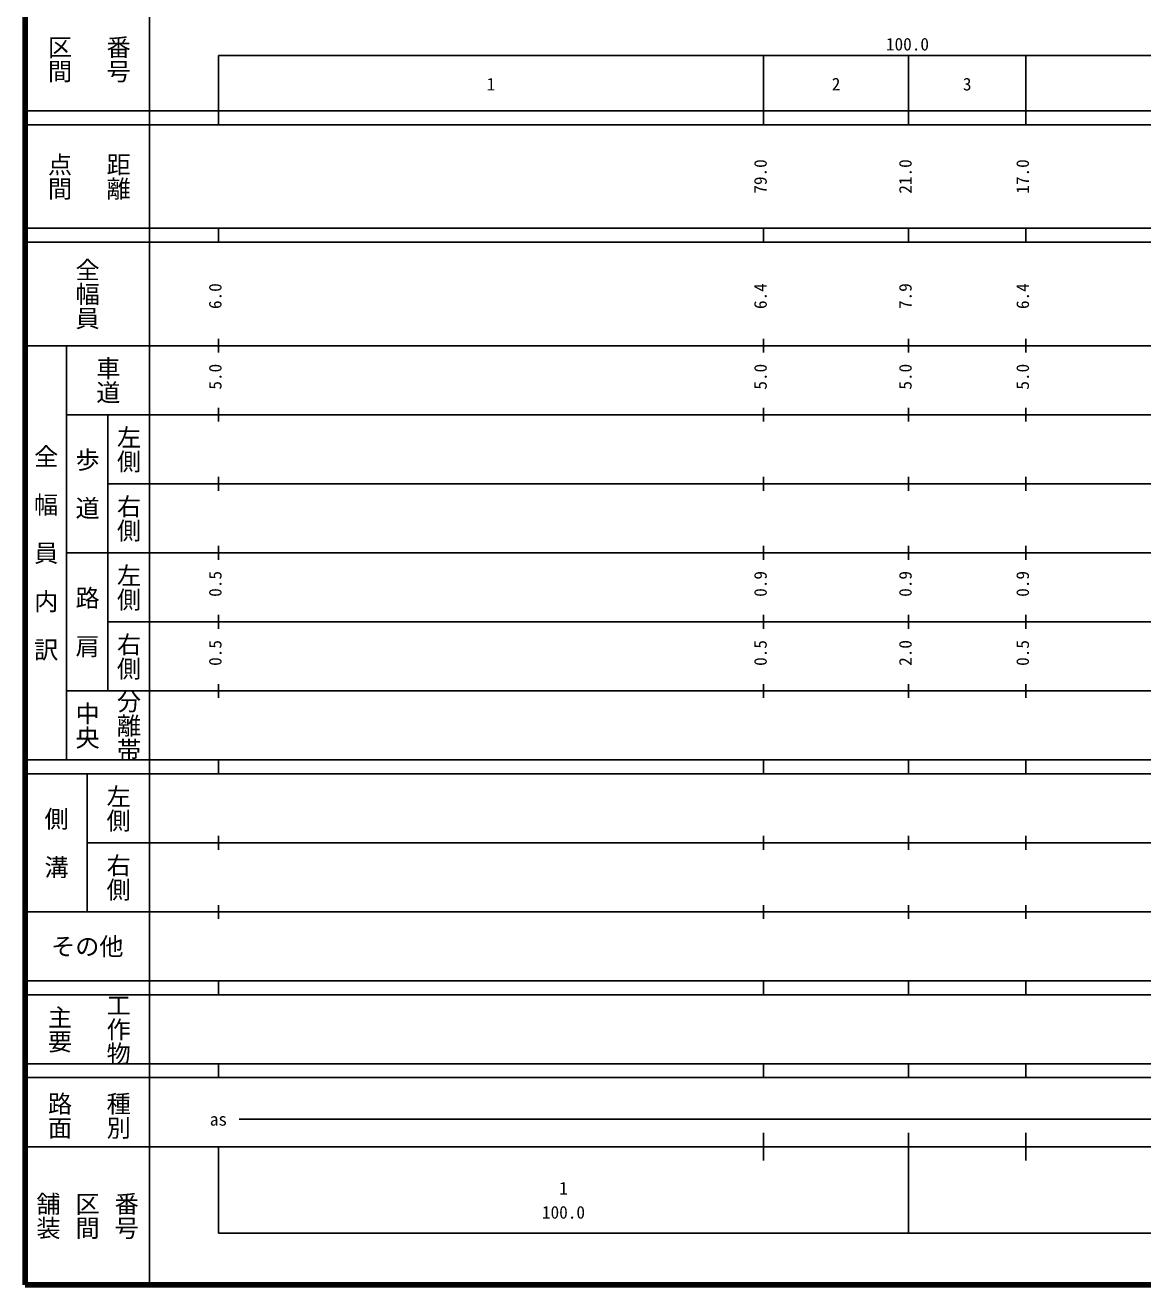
# Model space of a CAD drawing. Units: millimetres on the paper, enlarged 1000 times. Extents: x 40000 to 680000, y 20000 to 380000.
# Drawn here: x 40000 to 201946, y 20000 to 202409 of the extents above; entities that cross this region are included whole.
import ezdxf
from ezdxf.enums import TextEntityAlignment as Align

# ---------------------------------------------------------------- set-up
doc = ezdxf.new("R2010")
doc.units = ezdxf.units.MM
doc.header["$LTSCALE"] = 1000
doc.layers.add('M-TTL', color=2, linetype='Continuous', lineweight=140)
doc.layers.add('M-TTL-BAND', color=7, linetype='Continuous', lineweight=25)
doc.styles.add('@ＭＳ ゴシック', font='')
doc.styles.add('ＭＳ ゴシック', font='')
doc.styles.get('@ＭＳ ゴシック').set_extended_font_data('@MS Gothic')
doc.styles.get('ＭＳ ゴシック').set_extended_font_data('MS Gothic')

msp = doc.modelspace()

# ---------------------------------------------------------------- linework, layer by layer
at = {"layer": 'M-TTL'}
for p, q in [((40000, 380000), (40000, 20000)), ((40000, 20000), (680000, 20000))]:
    msp.add_line(p, q, dxfattribs=at)
at = {"layer": 'M-TTL-BAND'}
for p, q in [((58000, 370000), (58000, 20000)), ((68000, 198000), (579000, 198000)), ((68000, 198000), (68000, 188000)), ((147000, 188000), (147000, 198000)), ((168000, 188000), (168000, 198000)), ((185000, 188000), (185000, 198000)), ((40000, 190000), (579000, 190000)), ((40000, 188000), (579000, 188000)), ((40000, 173000), (579000, 173000)), ((68000, 171000), (68000, 173000)), ((147000, 171000), (147000, 173000)), ((168000, 171000), (168000, 173000)), ((185000, 171000), (185000, 173000)), ((40000, 171000), (579000, 171000)), ((68000, 155000), (68000, 157000)), ((147000, 155000), (147000, 157000)), ((168000, 155000), (168000, 157000)), ((185000, 155000), (185000, 157000)), ((40000, 156000), (579000, 156000)), ((46000, 96000), (46000, 156000)), ((46000, 146000), (579000, 146000)), ((52000, 146000), (52000, 106000)), ((68000, 145000), (68000, 147000)), ((147000, 145000), (147000, 147000)), ((168000, 145000), (168000, 147000)), ((185000, 145000), (185000, 147000)), ((68000, 135000), (68000, 137000)), ((147000, 135000), (147000, 137000)), ((168000, 135000), (168000, 137000)), ((185000, 135000), (185000, 137000)), ((52000, 136000), (579000, 136000)), ((46000, 126000), (579000, 126000)), ((68000, 125000), (68000, 127000)), ((147000, 125000), (147000, 127000)), ((168000, 125000), (168000, 127000)), ((185000, 125000), (185000, 127000)), ((68000, 115000), (68000, 117000)), ((147000, 115000), (147000, 117000)), ((168000, 115000), (168000, 117000)), ((185000, 115000), (185000, 117000)), ((52000, 116000), (579000, 116000)), ((46000, 106000), (579000, 106000)), ((68000, 105000), (68000, 107000)), ((147000, 105000), (147000, 107000)), ((168000, 105000), (168000, 107000)), ((185000, 105000), (185000, 107000)), ((40000, 96000), (579000, 96000)), ((68000, 94000), (68000, 96000)), ((147000, 94000), (147000, 96000)), ((168000, 94000), (168000, 96000)), ((185000, 94000), (185000, 96000)), ((40000, 94000), (579000, 94000)), ((49000, 94000), (49000, 74000)), ((49000, 84000), (579000, 84000)), ((68000, 83000), (68000, 85000)), ((147000, 83000), (147000, 85000)), ((168000, 83000), (168000, 85000)), ((185000, 83000), (185000, 85000)), ((68000, 73000), (68000, 75000)), ((147000, 73000), (147000, 75000)), ((168000, 73000), (168000, 75000)), ((185000, 73000), (185000, 75000)), ((40000, 74000), (579000, 74000)), ((40000, 64000), (579000, 64000)), ((68000, 62000), (68000, 64000)), ((147000, 62000), (147000, 64000)), ((168000, 62000), (168000, 64000)), ((185000, 62000), (185000, 64000)), ((40000, 62000), (579000, 62000)), ((40000, 52000), (579000, 52000)), ((68000, 50000), (68000, 52000)), ((147000, 50000), (147000, 52000)), ((168000, 50000), (168000, 52000)), ((185000, 50000), (185000, 52000)), ((40000, 50000), (579000, 50000)), ((71000, 44000), (565000, 44000)), ((147000, 38000), (147000, 42000)), ((168000, 27500), (168000, 42000)), ((185000, 38000), (185000, 42000)), ((40000, 40000), (579000, 40000)), ((68000, 40000), (68000, 27500)), ((68000, 27500), (579000, 27500))]:
    msp.add_line(p, q, dxfattribs=at)

# ---------------------------------------------------------------- texts
at = {"layer": 'M-TTL-BAND', "style": '@ＭＳ ゴシック'}
for s, p in [('番号', (53500, 197500)), ('区間', (45000, 197500)), ('点間', (45000, 180500)), ('距離', (53500, 180500)), ('全幅員', (49000, 163500)), ('車道', (52000, 151000)), ('左側', (55000, 141000)), ('全\u3000幅\u3000員\u3000内\u3000訳', (43000, 126000)), ('歩\u3000道', (49000, 136000)), ('右側', (55000, 131000)), ('左側', (55000, 121000)), ('路\u3000肩', (49000, 116000)), ('右側', (55000, 111000)), ('分離帯', (55000, 101000)), ('中央', (49000, 101000)), ('左側', (53500, 89000)), ('側\u3000溝', (44500, 84000)), ('右側', (53500, 79000)), ('主要', (45000, 57000)), ('工作物', (53500, 57000)), ('路面', (45000, 44500)), ('種別', (53500, 44500)), ('舗装', (43333, 30000)), ('区間', (49000, 30000)), ('番号', (54667, 30000))]:
    msp.add_text(s, height=2566, rotation=270, dxfattribs=at).set_placement(p, align=Align.MIDDLE_CENTER)
at = {"layer": 'M-TTL-BAND', "style": 'ＭＳ ゴシック'}
for s, p in [('100.0', (167844, 198195)), ('1', (107500, 192405)), ('2', (157500, 192405)), ('3', (176500, 192405)), ('as', (68000, 42500)), ('1', (118000, 32523)), ('100.0', (118000, 29033))]:
    msp.add_text(s, height=1833, dxfattribs=at).set_placement(p, align=Align.BOTTOM_CENTER)
for s, p in [('79.0', (148000, 180500)), ('21.0', (169000, 180500)), ('17.0', (186000, 180500)), ('6.0', (69000, 163174)), ('6.4', (148000, 163174)), ('7.9', (169000, 163174)), ('6.4', (186000, 163174)), ('5.0', (69000, 151500)), ('5.0', (148000, 151500)), ('5.0', (169000, 151500)), ('5.0', (186000, 151500)), ('0.5', (69000, 121500)), ('0.9', (148000, 121500)), ('0.9', (169000, 121500)), ('0.9', (186000, 121500)), ('0.5', (69000, 111500)), ('0.5', (148000, 111500)), ('2.0', (169000, 111500)), ('0.5', (186000, 111500))]:
    msp.add_text(s, height=1833, rotation=90, dxfattribs=at).set_placement(p, align=Align.BOTTOM_CENTER)
msp.add_text('その他', height=2566, dxfattribs=at).set_placement((49000, 69000), align=Align.MIDDLE_CENTER)

doc.saveas('drawing.dxf')
